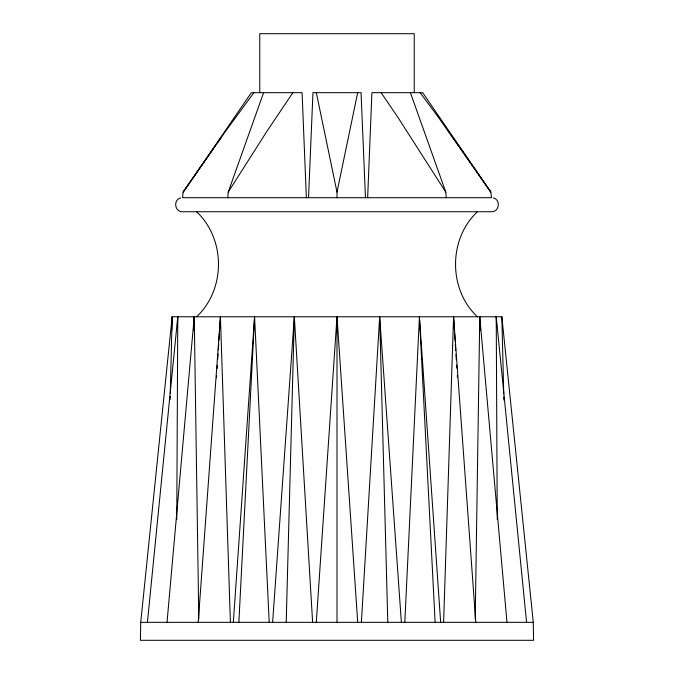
<?xml version="1.0" encoding="UTF-8"?>
<svg xmlns="http://www.w3.org/2000/svg" width="674" height="674" viewBox="0 0 674 674"><rect width="100%" height="100%" fill="white"/><g stroke="black" fill="none" stroke-linecap="round" stroke-linejoin="round"><path stroke-width="1.01" d="M176.765 519.721L177.768 316.78L147.421 622.329M506.974 622.329L479.762 316.78L475.204 619.179M140.731 622.329L140.419 640.3L533.581 640.3L533.269 622.329L501.852 316.78L172.148 316.78L140.731 622.329L533.269 622.329M170.109 399.631L170.193 396.481M170.269 393.338L172.148 316.78L171.811 330.201M171.423 345.678L171.525 341.549M286.206 622.329L294.336 316.78L312.618 622.329M475.785 622.329L453.568 316.78L443.61 622.329M177.388 326.073L177.768 316.78M308.532 197.709L312.963 92.675L361.037 92.675L365.468 197.709M367.642 197.709L371.905 92.675L422.657 92.675L490.857 192.124L491.456 197.709L182.544 197.709L183.143 192.124L251.343 92.675L302.095 92.675L306.358 197.709M440.661 622.329L419.422 316.78L404.804 622.329M238.866 622.329L254.578 316.78L269.196 622.329M193.505 330.201L194.238 316.78L198.796 619.187M401.375 622.329L379.664 316.78L361.382 622.329M216.556 377.785L216.691 375.713M217.146 368.434L217.348 365.308M217.744 359.099L218.073 353.934M218.334 349.806L218.73 343.614M218.924 340.522L219.387 333.293M219.513 331.229L220.432 316.78L230.39 622.329M357.7 622.329L337 316.78L316.3 622.329M254.578 316.78L233.339 622.329M294.336 316.78L272.625 622.329M198.215 622.329L220.432 316.78M227.778 197.709L228.208 192.124L263.601 92.675M167.026 622.329L194.238 316.78M337 197.709L337 192.124L357.683 92.675M228.208 192.124L266.533 131.885L292.853 92.675M215.318 145.854L183.143 192.124L225.116 131.885L253.879 92.675M217.727 142.467L221.333 137.378M196.581 316.78C225.748 289.525 225.748 239 196.581 211.746M477.419 211.746C448.252 239 448.252 289.525 477.419 316.78M180.725 197.945C172.999 199.647 174.642 212.099 182.544 211.746L491.456 211.746C499.358 212.099 501.001 199.647 493.275 197.945M420.121 92.675L438.606 117.588L490.857 192.124L460.199 147.968M447.73 130.301L448.884 131.885M451.26 135.272L454.242 139.501M455.43 141.195L459.002 146.275M381.147 92.675L398.064 117.588L445.792 192.124L446.222 197.709M410.399 92.675L445.792 192.124M316.317 92.675L337 192.124M497.244 519.57L496.233 316.78L526.579 622.329M453.568 316.78L454.503 331.465M454.63 333.563L455.102 340.901M455.295 344.043L455.7 350.337M455.969 354.532L456.298 359.781M456.635 365.022L456.829 368.164M457.301 375.511L457.435 377.608M479.762 316.78L480.503 330.412M419.422 316.78L435.134 622.329M496.233 316.78L496.62 326.216M379.664 316.78L387.794 622.329M501.852 316.78L503.731 393.759M503.807 396.91L503.882 400.07M414.232 92.675L414.232 33.7L259.768 33.7L259.768 92.675M337 316.78L337 622.329"/></g></svg>
